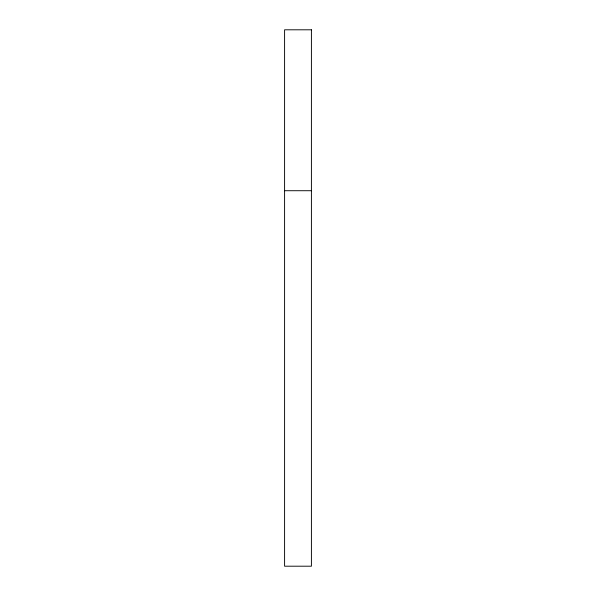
<?xml version="1.0" encoding="UTF-8"?>
<svg xmlns="http://www.w3.org/2000/svg" width="596" height="596" viewBox="0 0 596 596"><rect width="100%" height="100%" fill="white"/><g stroke="black" fill="none" stroke-linecap="round" stroke-linejoin="round"><path stroke-width="0.89" d="M284.59 190.72L311.41 190.72M311.41 29.8L284.59 29.8L284.59 566.2L311.41 566.2L311.41 29.8"/></g></svg>
